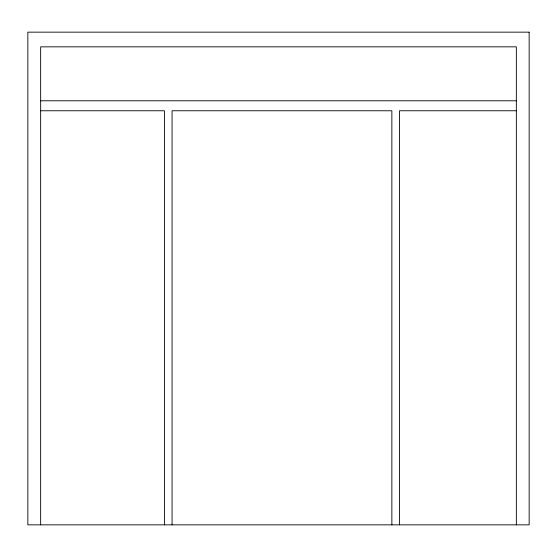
<?xml version="1.0" encoding="UTF-8"?>
<svg xmlns="http://www.w3.org/2000/svg" width="557" height="557" viewBox="0 0 557 557"><rect width="100%" height="100%" fill="white"/><g stroke="black" fill="none" stroke-linecap="round" stroke-linejoin="round"><path stroke-width="0.84" d="M40.654 100.789L516.346 100.789M40.654 110.766L164.454 110.766L164.454 524.847M516.346 110.766L399.473 110.766L399.473 524.847M516.346 524.847L516.346 46.844L40.654 46.844L40.654 524.847M391.863 524.847L391.863 110.766L172.064 110.766L172.064 524.847M529.15 32.153L27.85 32.153L27.85 524.847L529.15 524.847L529.15 32.153"/></g></svg>
